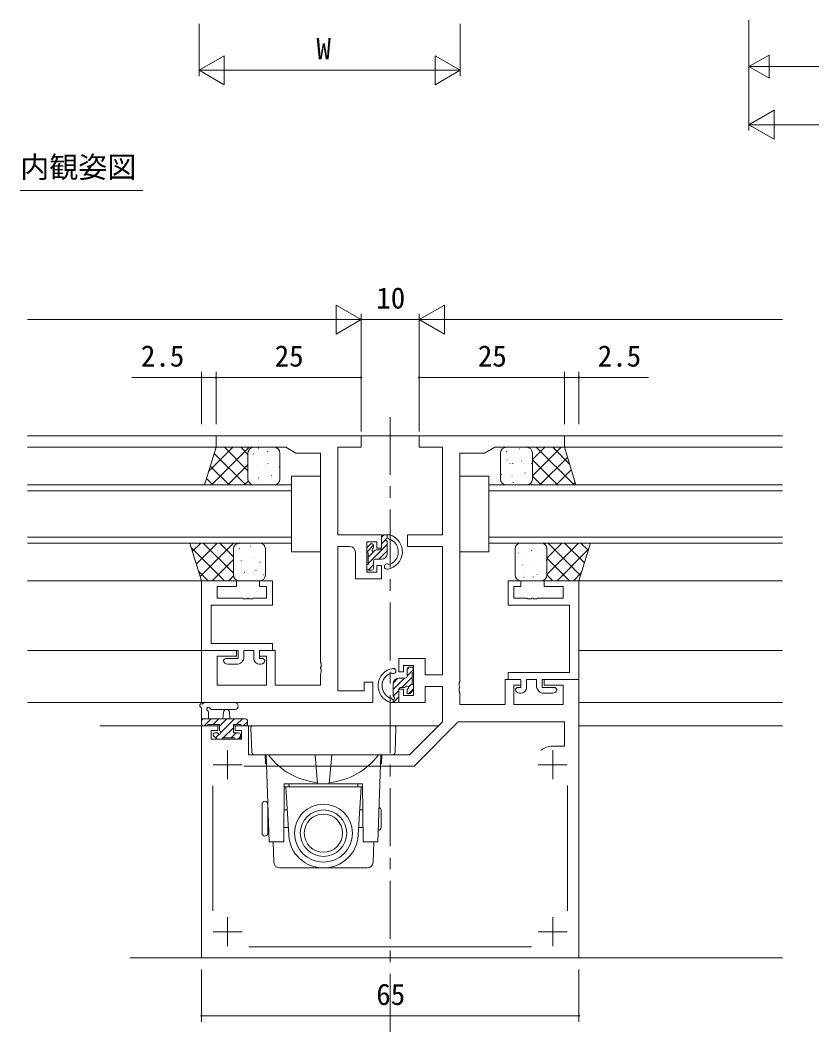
# Model space of a CAD drawing. Units: millimetres, scale not verified. Extents: x -594 to 539, y -420 to 386.
# Drawn here: x 137.9 to 274.3, y -32.7 to 141.6 of the extents above; entities that cross this region are included whole.
import ezdxf
from ezdxf.enums import TextEntityAlignment as Align

# ---------------------------------------------------------------- set-up
doc = ezdxf.new("R2010")
doc.units = ezdxf.units.MM
doc.header["$LTSCALE"] = 2
doc.linetypes.add('CHAIN1', pattern=[8, 5, -1, 1, -1])
doc.layers.add('0-2_USER1', color=4, linetype='Continuous')
for name, color, linetype, lineweight in [('0-3_YKK_12', 2, 'Continuous', 9), ('0-4_YKK_D', 6, 'Continuous', 9), ('0-6_YKK_13', 4, 'Continuous', 9), ('0-7_YKK_11', 7, 'Continuous', 9)]:
    doc.layers.add(name, color=color, linetype=linetype, lineweight=lineweight)
doc.styles.add('ＭＳ ゴシック', font='')
doc.styles.get('ＭＳ ゴシック').set_extended_font_data('MS Gothic')

msp = doc.modelspace()

# ---------------------------------------------------------------- linework, layer by layer
at = {"layer": '0-3_YKK_12'}
for p, q in [((137.913, 112.226), (159.033, 112.226)), ((139.146, 69.978), (171.946, 69.978)), ((196.346, 69.978), (206.946, 69.978)), ((231.346, 69.978), (269.243, 69.978)), ((139.146, 67.978), (171.946, 67.978)), ((231.646, 67.978), (269.243, 67.978)), ((139.146, 61.478), (184.646, 61.478)), ((184.646, 51.478), (184.646, 61.478)), ((184.646, 51.478), (184.646, 61.478)), ((184.646, 51.478), (184.646, 61.478)), ((218.646, 51.478), (218.646, 61.478)), ((218.646, 51.478), (218.646, 61.478)), ((218.646, 51.478), (218.646, 61.478)), ((218.646, 61.478), (269.243, 61.478)), ((184.646, 60.478), (139.146, 60.478)), ((269.243, 60.478), (218.646, 60.478)), ((139.146, 52.478), (184.646, 52.478)), ((218.646, 52.478), (269.243, 52.478)), ((184.646, 51.478), (139.146, 51.478)), ((269.243, 51.478), (218.646, 51.478)), ((139.146, 44.978), (169.148, 44.978)), ((234.144, 44.978), (269.243, 44.978)), ((139.146, 32.978), (169.451, 32.978)), ((234.146, 32.978), (269.243, 32.978)), ((139.146, 23.978), (169.707, 23.978)), ((174.868, 23.978), (174.869, 23.978)), ((234.146, 23.978), (269.243, 23.978)), ((151.646, 19.978), (172.241, 19.978)), ((174.641, 19.978), (209.946, 19.978)), ((234.146, 19.978), (269.243, 19.978)), ((156.81, -20.022), (269.243, -20.022))]:
    msp.add_line(p, q, dxfattribs=at)
at = {"layer": '0-3_YKK_12', "linetype": 'CHAIN1'}
msp.add_line((201.646, -32.748), (201.646, 73.164), dxfattribs=at)
at = {"layer": '0-4_YKK_D'}
for p, q in [((263.451, 141.571), (263.451, 132.571)), ((263.451, 141.571), (263.451, 122.571)), ((168.71, 140.957), (168.71, 131.957)), ((213.71, 140.957), (213.71, 131.957)), ((168.71, 132.957), (173.04, 135.457)), ((173.04, 130.457), (173.04, 135.457)), ((213.71, 132.957), (209.38, 135.457)), ((209.38, 135.457), (209.38, 130.457)), ((263.451, 133.571), (266.915, 135.571)), ((266.915, 131.571), (266.915, 135.571)), ((168.71, 132.957), (173.04, 130.457)), ((168.71, 132.957), (177.37, 132.957)), ((173.71, 132.957), (208.71, 132.957)), ((213.71, 132.957), (205.05, 132.957)), ((213.71, 132.957), (209.38, 130.457)), ((263.451, 133.571), (266.915, 131.571)), ((263.451, 133.571), (270.379, 133.571)), ((267.451, 133.571), (304.451, 133.571)), ((263.451, 123.571), (267.781, 126.071)), ((267.781, 121.071), (267.781, 126.071)), ((263.451, 123.571), (267.781, 121.071)), ((263.451, 123.571), (272.111, 123.571)), ((268.451, 123.571), (348.451, 123.571)), ((196.646, 89.978), (192.316, 92.478)), ((192.316, 92.478), (192.316, 87.478)), ((206.646, 89.978), (210.976, 92.478)), ((210.976, 87.478), (210.976, 92.478)), ((196.646, 71.978), (196.646, 90.978)), ((196.646, 70.678), (196.646, 90.978)), ((206.646, 71.978), (206.646, 90.978)), ((206.646, 70.678), (206.646, 90.978)), ((139.146, 89.978), (191.646, 89.978)), ((196.646, 89.978), (187.986, 89.978)), ((196.646, 89.978), (192.316, 87.478)), ((196.646, 89.978), (206.646, 89.978)), ((206.646, 89.978), (210.976, 87.478)), ((206.646, 89.978), (215.306, 89.978)), ((269.243, 89.978), (211.646, 89.978)), ((169.146, 71.978), (169.146, 80.978)), ((171.646, 71.978), (171.646, 80.978)), ((171.646, 71.978), (171.646, 80.978)), ((196.646, 71.978), (196.646, 80.978)), ((206.646, 71.978), (206.646, 80.978)), ((231.646, 71.978), (231.646, 80.978)), ((231.646, 71.978), (231.646, 80.978)), ((234.146, 71.978), (234.146, 80.978)), ((171.646, 79.978), (196.646, 79.978)), ((206.646, 79.978), (231.646, 79.978)), ((169.146, -22.022), (169.146, -31.022)), ((234.146, -22.022), (234.146, -31.022)), ((169.146, -30.022), (234.146, -30.022))]:
    msp.add_line(p, q, dxfattribs=at)
for points in [[(171.646, 79.978), (169.146, 79.978), (157.148, 79.978)], [(231.646, 79.978), (234.146, 79.978), (246.145, 79.978)]]:
    msp.add_lwpolyline(points, dxfattribs=at)
for centre, start, end in [((169.146, 79.978), 0, 180), ((169.146, 79.978), 180, 0), ((171.646, 79.978), 0, 180), ((171.646, 79.978), 0, 180), ((171.646, 79.978), 180, 0), ((171.646, 79.978), 180, 0), ((196.646, 79.978), 0, 180), ((196.646, 79.978), 180, 0), ((206.646, 79.978), 0, 180), ((206.646, 79.978), 180, 0), ((231.646, 79.978), 0, 180), ((231.646, 79.978), 0, 180), ((231.646, 79.978), 180, 0), ((231.646, 79.978), 180, 0), ((234.146, 79.978), 0, 180), ((234.146, 79.978), 180, 0), ((169.146, -30.022), 0, 180), ((169.146, -30.022), 180, 0), ((234.146, -30.022), 0, 180), ((234.146, -30.022), 180, 0)]:
    msp.add_arc(centre, 0.106, start, end, dxfattribs=at)
at = {"layer": '0-6_YKK_13'}
for p, q in [((174.526, 67.978), (170.366, 63.819)), ((177.354, 67.978), (170.854, 61.478)), ((176.748, 61.478), (171.317, 66.908)), ((171.697, 67.978), (171.623, 67.904)), ((177.144, 63.91), (173.076, 67.978)), ((177.144, 66.739), (175.904, 67.978)), ((177.144, 62.478), (177.144, 66.978)), ((177.144, 66.978), (177.144, 62.478)), ((178.075, 66.795), (178.033, 66.822)), ((178.144, 67.978), (181.644, 67.978)), ((179.001, 67.825), (178.901, 67.823)), ((180.306, 67.281), (180.264, 67.308)), ((180.484, 67.265), (180.474, 67.268)), ((182.248, 67.668), (182.206, 67.695)), ((182.644, 66.978), (182.644, 62.478)), ((220.649, 66.978), (220.649, 62.478)), ((225.149, 67.978), (221.649, 67.978)), ((221.696, 67.213), (221.654, 67.239)), ((223.927, 67.699), (223.885, 67.726)), ((225.438, 67.978), (225.404, 67.945)), ((225.516, 67.702), (225.507, 67.705)), ((228.266, 67.978), (226.149, 65.861)), ((231.094, 67.978), (226.149, 63.032)), ((226.149, 62.478), (226.149, 66.978)), ((226.149, 66.978), (226.149, 62.478)), ((233.316, 61.478), (226.816, 67.978)), ((232.536, 65.087), (229.645, 67.978)), ((173.919, 61.478), (170.652, 64.745)), ((177.144, 64.939), (173.683, 61.478)), ((178.691, 64.765), (178.649, 64.792)), ((179.957, 64.638), (179.947, 64.64)), ((180.633, 65.152), (180.591, 65.179)), ((182.643, 64.608), (182.543, 64.607)), ((221.767, 65.831), (221.757, 65.834)), ((222.312, 65.183), (222.27, 65.21)), ((222.819, 65.166), (222.719, 65.165)), ((224.254, 65.57), (224.212, 65.597)), ((224.6, 65.167), (224.59, 65.169)), ((226.044, 65.211), (225.944, 65.21)), ((230.488, 61.478), (226.149, 65.817)), ((232.182, 66.237), (227.423, 61.478)), ((181.249, 63.123), (181.207, 63.15)), ((184.646, 49.978), (184.646, 62.978)), ((184.646, 62.978), (189.646, 62.978)), ((213.646, 62.978), (213.646, 49.978)), ((218.646, 62.978), (213.646, 62.978)), ((218.646, 49.978), (218.646, 62.978)), ((220.85, 63.296), (220.841, 63.298)), ((222.638, 63.054), (222.596, 63.081)), ((224.87, 63.54), (224.828, 63.567)), ((227.659, 61.478), (226.149, 62.988)), ((232.847, 64.074), (230.251, 61.478)), ((171.091, 61.478), (169.986, 62.583)), ((177.195, 62.162), (176.511, 61.478)), ((181.644, 61.478), (178.144, 61.478)), ((179.017, 62.636), (178.975, 62.663)), ((179.041, 62.103), (179.031, 62.105)), ((220.696, 62.667), (220.654, 62.694)), ((221.649, 61.478), (225.149, 61.478)), ((222.866, 61.899), (222.766, 61.898)), ((223.732, 62.62), (223.722, 62.622)), ((233.513, 61.911), (233.08, 61.478)), ((200.146, 50.578), (200.146, 52.578)), ((200.15, 52.482), (200.546, 52.878)), ((200.446, 52.878), (201.546, 52.878)), ((201.128, 52.337), (201.15, 52.36)), ((201.146, 52.338), (201.146, 52.878)), ((173.118, 44.978), (167.383, 50.713)), ((169.009, 51.478), (167.586, 50.054)), ((171.838, 51.478), (168.251, 47.892)), ((174.666, 51.478), (168.917, 45.729)), ((174.645, 46.279), (169.447, 51.478)), ((174.645, 49.108), (172.275, 51.478)), ((175.206, 51.376), (175.104, 51.478)), ((175.656, 51.407), (175.556, 51.406)), ((175.67, 50.543), (175.628, 50.57)), ((179.145, 51.478), (175.645, 51.478)), ((177.612, 50.93), (177.57, 50.957)), ((197.646, 49.978), (197.646, 50.578)), ((197.65, 49.982), (198.75, 51.082)), ((197.734, 50.79), (198.234, 51.29)), ((197.85, 47.937), (201.15, 51.237)), ((198.746, 51.078), (198.746, 50.739)), ((200.15, 51.36), (200.901, 52.111)), ((201.146, 49.678), (201.146, 51.627)), ((201.63, 52.078), (201.614, 52.078)), ((224.147, 51.478), (227.647, 51.478)), ((227.964, 50.578), (227.922, 50.605)), ((228.406, 51.478), (228.224, 51.295)), ((231.235, 51.478), (228.647, 48.89)), ((234.063, 51.478), (228.647, 46.062)), ((234.427, 45.895), (228.844, 51.478)), ((235.092, 48.058), (231.672, 51.478)), ((235.758, 50.221), (234.501, 51.478)), ((174.645, 50.478), (174.645, 45.978)), ((174.645, 45.978), (174.645, 50.478)), ((177.833, 49.218), (177.823, 49.221)), ((178.228, 48.9), (178.186, 48.927)), ((180.145, 49.303), (180.128, 49.314)), ((180.145, 45.978), (180.145, 50.478)), ((189.646, 49.978), (184.646, 49.978)), ((197.846, 47.778), (197.846, 49.778)), ((197.85, 49.06), (198.832, 50.042)), ((199.207, 50.278), (199.846, 50.278)), ((199.713, 48.678), (201.15, 50.115)), ((213.646, 49.978), (218.646, 49.978)), ((223.147, 45.978), (223.147, 50.478)), ((223.791, 49.705), (223.748, 49.732)), ((225.358, 49.071), (225.348, 49.073)), ((226.022, 50.191), (225.98, 50.218)), ((228.647, 50.478), (228.647, 45.978)), ((228.647, 45.978), (228.647, 50.478)), ((232.515, 44.978), (228.647, 48.846)), ((235.812, 50.399), (230.392, 44.978)), ((174.645, 48.629), (170.995, 44.978)), ((175.996, 48.414), (175.954, 48.441)), ((179.298, 48.19), (179.199, 48.189)), ((197.646, 47.078), (197.646, 47.578)), ((197.836, 46.801), (198.75, 47.715)), ((198.746, 48.378), (198.746, 47.078)), ((199.046, 48.678), (200.146, 48.678)), ((224.407, 47.675), (224.365, 47.702)), ((226.349, 48.062), (226.307, 48.089)), ((228.58, 48.549), (228.538, 48.576)), ((228.58, 48.315), (228.57, 48.317)), ((170.29, 44.978), (168.64, 46.628)), ((174.659, 45.814), (173.823, 44.978)), ((176.612, 46.384), (176.57, 46.411)), ((176.916, 46.683), (176.907, 46.685)), ((178.554, 46.771), (178.512, 46.798)), ((179.798, 46.007), (179.788, 46.009)), ((198.446, 46.778), (197.946, 46.778)), ((224.733, 45.546), (224.691, 45.573)), ((224.831, 46.444), (224.821, 46.446)), ((226.341, 45.576), (226.241, 45.575)), ((226.965, 46.033), (226.923, 46.06)), ((227.664, 45.779), (227.654, 45.781)), ((229.687, 44.978), (228.647, 46.018)), ((234.555, 46.313), (233.22, 44.978)), ((175.645, 44.978), (179.145, 44.978)), ((227.647, 44.978), (224.147, 44.978)), ((204.542, 29.729), (204.891, 30.078)), ((204.542, 28.607), (205.642, 29.707)), ((204.546, 28.478), (204.546, 29.778)), ((204.846, 30.078), (205.346, 30.078)), ((205.646, 29.778), (205.646, 29.278)), ((202.142, 26.207), (204.113, 28.178)), ((202.156, 27.343), (202.977, 28.164)), ((204.246, 28.178), (203.146, 28.178)), ((203.636, 26.578), (205.442, 28.384)), ((205.446, 29.078), (205.446, 27.078)), ((202.146, 27.178), (202.146, 25.229)), ((203.146, 26.278), (203.146, 24.278)), ((204.085, 26.578), (203.446, 26.578)), ((204.786, 25.483), (205.642, 26.339)), ((204.79, 26.609), (205.442, 27.261)), ((205.646, 26.878), (205.646, 26.278)), ((201.662, 24.778), (201.679, 24.778)), ((202.146, 24.518), (202.146, 23.978)), ((202.158, 23.978), (203.142, 24.961)), ((202.167, 25.109), (203.142, 26.084)), ((204.546, 25.778), (204.546, 26.117)), ((205.558, 26.066), (205.058, 25.566)), ((169.141, 20.278), (169.141, 22.958)), ((174.869, 23.978), (169.707, 23.978)), ((174.869, 22.778), (170.908, 22.775)), ((202.846, 23.978), (201.746, 23.978)), ((169.141, 21.178), (176.741, 21.178)), ((169.141, 20.873), (169.446, 21.178)), ((169.593, 19.978), (170.793, 21.178)), ((170.341, 22.358), (170.341, 21.178)), ((171.14, 20.178), (172.14, 21.178)), ((172.241, 19.932), (173.487, 21.178)), ((172.486, 18.83), (174.834, 21.178)), ((172.841, 21.178), (172.943, 22.322)), ((174.041, 21.178), (173.939, 22.322)), ((175.181, 20.178), (176.181, 21.178)), ((170.041, 19.978), (169.441, 19.978)), ((172.881, 17.878), (174.641, 19.638)), ((176.741, 19.978), (176.141, 19.978)), ((176.328, 19.978), (177.041, 20.691)), ((177.041, 20.878), (177.041, 20.278)), ((177.657, 19.667), (177.804, 15.46)), ((177.957, 19.978), (202.336, 19.978)), ((202.635, 19.667), (202.489, 15.46)), ((171.729, 17.766), (171.229, 18.266)), ((171.441, 18.778), (171.78, 18.778)), ((171.575, 17.919), (172.189, 18.533)), ((172.541, 17.678), (171.941, 17.678)), ((174.841, 17.878), (172.741, 17.878)), ((174.228, 17.878), (175.128, 18.778)), ((175.541, 17.678), (175.041, 17.678)), ((175.375, 17.678), (175.841, 18.144)), ((175.841, 18.478), (175.841, 17.978)), ((178.304, 14.978), (201.989, 14.978)), ((180.272, 14.978), (180.796, -0.022)), ((188.709, 14.978), (189.146, 9.978)), ((191.584, 14.978), (191.146, 9.978)), ((200.02, 14.978), (199.496, -0.022)), ((200.199, 14.978), (200.146, 13.478)), ((199.968, 13.478), (200.146, 13.478)), ((183.396, 9.978), (183.309, -0.022)), ((183.392, 9.478), (196.901, 9.478)), ((183.396, 9.978), (196.896, 9.978)), ((184.157, 1.112), (183.646, 9.478)), ((184.199, 9.978), (184.216, 9.478)), ((196.094, 9.978), (196.076, 9.478)), ((196.646, 9.478), (196.135, 1.112)), ((196.896, 9.978), (196.984, -0.022)), ((179.569, 6.478), (179.569, 1.478)), ((180.569, 6.478), (180.569, 1.478)), ((180.604, 5.478), (180.569, 5.478)), ((183.357, 5.478), (183.891, 5.478)), ((196.402, 5.478), (196.935, 5.478)), ((200.076, 2.478), (200.076, 5.478)), ((180.709, 2.478), (180.569, 2.478)), ((183.331, 2.478), (184.074, 2.478)), ((196.219, 2.478), (196.962, 2.478)), ((180.796, -0.022), (183.309, -0.022)), ((181.478, -0.022), (181.601, -3.557)), ((196.984, -0.022), (199.496, -0.022)), ((198.814, -0.022), (198.691, -3.557)), ((182.601, -4.522), (197.692, -4.522))]:
    msp.add_line(p, q, dxfattribs=at)
for points in [[(178.144, 61.478), (169.646, 61.478), (171.646, 67.978), (178.144, 67.978)], [(225.149, 61.478), (233.646, 61.478), (231.646, 67.978), (225.149, 67.978)], [(175.645, 51.478), (167.148, 51.478), (169.148, 44.978), (175.645, 44.978)], [(227.647, 51.478), (236.144, 51.478), (234.144, 44.978), (227.647, 44.978)], [(172.241, 19.239), (172.241, 20.178), (170.241, 20.178)], [(175.941, 20.178), (174.641, 20.178), (174.641, 18.778), (175.541, 18.778)], [(180.094, 14.978), (180.146, 13.478), (180.325, 13.478)]]:
    msp.add_lwpolyline(points, dxfattribs=at)
for radius in [5, 4, 3.295]:
    msp.add_circle((190.146, 1.478), radius, dxfattribs=at)
for centre, radius, start, end in [((178.144, 66.978), 1, 90, 180), ((178.144, 66.978), 1, 90, 180), ((181.644, 66.978), 1, 0, 90), ((221.649, 66.978), 1, 90, 180), ((225.149, 66.978), 1, 0, 90), ((225.149, 66.978), 1, 0, 90), ((178.144, 62.478), 1, 180, 270), ((178.144, 62.478), 1, 180, 270), ((181.644, 62.478), 1, 270, 0), ((221.649, 62.478), 1, 180, 270), ((225.149, 62.478), 1, 270, 0), ((225.149, 62.478), 1, 270, 0), ((200.446, 52.578), 0.3, 90, 180), ((201.146, 52.088), 0.25, 31.78471, 236.94426), ((200.726, 49.971), 3.02, 278.28029, 74.24304), ((175.645, 50.478), 1, 90, 180), ((175.645, 50.478), 1, 90, 180), ((179.145, 50.478), 1, 0, 90), ((197.946, 50.578), 0.3, 135, 180), ((198.446, 51.078), 0.3, 0, 135), ((198.446, 50.739), 0.3, 303.05573, 0), ((199.846, 50.578), 0.3, 270, 0), ((200.846, 51.627), 0.3, 0, 56.94426), ((201.614, 52.378), 0.3, 211.78471, 270), ((200.726, 49.971), 2.32, 291.12872, 63.42111), ((201.63, 51.778), 0.3, 63.42111, 90), ((224.147, 50.478), 1, 90, 180), ((227.647, 50.478), 1, 0, 90), ((227.647, 50.478), 1, 0, 90), ((197.846, 49.978), 0.2, 180, 270), ((198.746, 50.278), 0.25, 123.05573, 326.94426), ((199.207, 49.978), 0.3, 90, 146.94426), ((200.146, 49.678), 1, 270, 0), ((197.846, 47.578), 0.2, 90, 180), ((197.946, 47.078), 0.3, 180, 270), ((198.446, 47.078), 0.3, 270, 0), ((199.046, 48.378), 0.3, 90, 180), ((201.096, 47.428), 0.45, 61.48442, 278.28029), ((201.454, 48.087), 0.3, 241.48442, 291.12872), ((175.645, 45.978), 1, 180, 270), ((175.645, 45.978), 1, 180, 270), ((179.145, 45.978), 1, 270, 0), ((224.147, 45.978), 1, 180, 270), ((227.647, 45.978), 1, 270, 0), ((227.647, 45.978), 1, 270, 0), ((202.566, 26.885), 3.02, 98.28029, 254.24304), ((202.196, 29.428), 0.45, 241.48442, 98.28029), ((204.846, 29.778), 0.3, 90, 180), ((205.346, 29.778), 0.3, 0, 90), ((202.566, 26.885), 2.32, 111.12872, 243.42111), ((201.838, 28.769), 0.3, 61.48442, 111.12872), ((203.146, 27.178), 1, 90, 180), ((204.246, 28.478), 0.3, 270, 0), ((205.446, 29.278), 0.2, 270, 0), ((203.446, 26.278), 0.3, 90, 180), ((204.085, 26.878), 0.3, 270, 326.94426), ((204.546, 26.578), 0.25, 303.05573, 146.94426), ((204.846, 26.117), 0.3, 123.05573, 180), ((205.446, 26.878), 0.2, 0, 90), ((205.346, 26.278), 0.3, 314.99998, 0), ((201.662, 25.078), 0.3, 243.42111, 270), ((201.679, 24.478), 0.3, 31.78471, 90), ((202.146, 24.768), 0.25, 211.78471, 56.94426), ((202.446, 25.229), 0.3, 180, 236.94426), ((204.846, 25.778), 0.3, 180, 314.99998), ((169.141, 23.478), 0.3, 79.47121, 239.99998), ((168.841, 22.958), 0.3, 0, 60), ((169.251, 24.068), 0.3, 259.47121, 319.47121), ((169.707, 23.678), 0.3, 90, 139.47121), ((170.341, 22.878), 0.3, 19.18974, 239.99998), ((170.908, 23.075), 0.3, 199.18974, 270.04022), ((173.441, 22.278), 0.5, 5.09206, 174.90793), ((174.869, 23.378), 0.6, 270.04022, 90.04022), ((202.846, 24.278), 0.3, 270, 0), ((170.041, 22.358), 0.3, 0, 60), ((176.741, 20.878), 0.3, 0, 90), ((169.441, 20.278), 0.3, 180, 270), ((170.041, 20.178), 0.2, 270, 0), ((172.541, 19.239), 0.3, 180, 236.94426), ((176.141, 20.178), 0.2, 180, 270), ((176.741, 20.278), 0.3, 270, 0), ((177.957, 19.678), 0.3, 90, 182), ((202.336, 19.678), 0.3, 358, 90), ((171.441, 18.478), 0.3, 90, 225), ((171.941, 17.978), 0.3, 225, 270), ((171.78, 18.478), 0.3, 33.05573, 90), ((172.241, 18.778), 0.25, 213.05573, 56.94426), ((172.541, 17.878), 0.2, 270, 0), ((175.041, 17.878), 0.2, 180, 270), ((175.541, 18.478), 0.3, 0, 90), ((175.541, 17.978), 0.3, 270, 0), ((178.304, 15.478), 0.5, 182, 270), ((190.146, 21.928), 11.75, 216.26276, 265.01317), ((190.146, 21.928), 11.75, 274.98682, 323.73723), ((201.989, 15.478), 0.5, 270, 358), ((180.069, 6.478), 0.5, 0, 180), ((199.688, 5.478), 0.388, 0, 88), ((199.584, 2.478), 0.493, 268, 0), ((180.069, 1.478), 0.5, 180, 0), ((190.146, 1.478), 6, 183.49649, 356.50349), ((182.601, -3.522), 1, 182, 270), ((197.692, -3.522), 1, 270, 358)]:
    msp.add_arc(centre, radius, start, end, dxfattribs=at)
at = {"layer": '0-7_YKK_11'}
for p, q in [((173.648, 30.578), (175.148, 30.578)), ((179.148, 30.578), (179.348, 30.578)), ((224.146, 25.578), (223.946, 25.578)), ((229.646, 25.578), (228.146, 25.578)), ((173.646, 15.778), (173.646, 10.778)), ((229.646, 15.778), (229.646, 10.778)), ((171.146, 13.278), (176.146, 13.278)), ((227.146, 13.278), (232.146, 13.278)), ((171.076, 9.643), (171.076, -11.887)), ((232.216, -11.887), (232.216, 9.691)), ((173.646, -13.022), (173.646, -18.022)), ((229.646, -13.022), (229.646, -18.022)), ((171.146, -15.522), (176.146, -15.522)), ((227.146, -15.522), (232.146, -15.522)), ((177.281, -18.092), (226.012, -18.092))]:
    msp.add_line(p, q, dxfattribs=at)
for points in [[(234.146, -20.022), (169.146, -20.022), (169.146, 19.978), (171.946, 19.978), (171.946, 19.178), (170.776, 19.178), (170.776, 17.678), (176.046, 17.678), (176.046, 19.178), (174.946, 19.178), (174.946, 19.978), (177.246, 19.978), (177.246, 14.978), (204.946, 14.978), (210.646, 20.678), (210.646, 26.778), (207.646, 26.778), (207.646, 23.978), (203.146, 23.978), (203.146, 26.278), (203.946, 26.278), (203.946, 25.178), (205.646, 25.178), (205.646, 30.378), (203.946, 30.378), (203.946, 29.278), (203.146, 29.278), (203.146, 31.578), (207.646, 31.578), (207.646, 28.778), (210.646, 28.778), (210.646, 50.878), (204.646, 50.878), (204.646, 52.878), (210.646, 52.878), (210.646, 67.978), (206.646, 67.978), (206.646, 69.978), (231.646, 69.978), (231.646, 67.978)], [(189.646, 30.936), (189.646, 66.978), (185.378, 66.978), (183.646, 67.978), (171.646, 67.978), (171.646, 69.978), (196.646, 69.978), (196.646, 67.978), (192.646, 67.978), (192.646, 52.878), (200.146, 52.878), (200.146, 50.578), (199.346, 50.578), (199.346, 51.678), (197.646, 51.678), (197.646, 46.478), (199.346, 46.478), (199.346, 47.578), (200.146, 47.578), (200.146, 45.278), (195.646, 45.278), (195.646, 49.878)], [(231.646, 67.978), (219.646, 67.978), (217.914, 66.978), (213.646, 66.978), (213.646, 27.636), (213.526, 27.453), (213.526, 26.903), (213.646, 26.72), (213.646, 26.636), (213.526, 26.453), (213.526, 25.903), (213.646, 25.72), (213.646, 23.678), (221.446, 23.678), (221.446, 27.978), (224.146, 27.978), (224.146, 26.978), (222.946, 26.978), (222.946, 23.678), (231.446, 23.678), (231.446, 26.978), (228.146, 26.978), (228.146, 27.978), (234.146, 27.978), (234.146, -20.022)], [(194.646, 50.878), (192.646, 50.878), (192.646, 25.978), (197.146, 25.978), (197.146, 27.478), (198.646, 27.478), (198.646, 23.978), (169.146, 23.978), (169.146, 32.978), (175.146, 32.978), (175.146, 31.978), (171.846, 31.978), (171.846, 26.978), (180.346, 26.978), (180.346, 31.978), (179.146, 31.978), (179.146, 32.978), (181.846, 32.978), (181.846, 26.978), (189.646, 26.978), (189.646, 29.02), (189.766, 29.203), (189.766, 29.753), (189.646, 29.936), (189.646, 30.02), (189.766, 30.203), (189.766, 30.753), (189.646, 30.936)], [(169.148, 44.978), (169.148, 32.978), (175.448, 32.978), (175.448, 31.578), (173.248, 31.578), (172.948, 31.278)], [(180.048, 31.278), (179.748, 31.578), (179.148, 31.578), (179.148, 32.978), (181.348, 32.978), (181.348, 34.178), (170.778, 34.178), (170.778, 40.778), (181.348, 40.778), (181.348, 44.978), (179.148, 44.978), (179.148, 43.978), (180.348, 43.978), (180.348, 41.978), (178.106, 41.978), (177.923, 41.858), (177.373, 41.858), (177.19, 41.978), (177.106, 41.978), (176.923, 41.858), (176.373, 41.858), (176.19, 41.978), (171.848, 41.978), (171.848, 43.978), (175.148, 43.978), (175.148, 44.978), (169.148, 44.978)], [(223.246, 26.278), (223.546, 26.578), (224.146, 26.578), (224.146, 27.978), (221.946, 27.978), (221.946, 29.178), (232.516, 29.178), (232.516, 40.778), (221.946, 40.778), (221.946, 44.978), (224.146, 44.978), (224.146, 43.978), (222.946, 43.978), (222.946, 41.978), (225.188, 41.978), (225.371, 41.858), (225.921, 41.858), (226.104, 41.978), (226.188, 41.978), (226.371, 41.858), (226.921, 41.858), (227.104, 41.978), (231.446, 41.978), (231.446, 43.978), (228.146, 43.978), (228.146, 44.978), (234.146, 44.978)], [(234.146, 44.978), (234.146, 27.978), (227.846, 27.978), (227.846, 26.578), (230.046, 26.578), (230.346, 26.278)], [(176.448, 31.878), (176.448, 32.978), (178.148, 32.978), (178.148, 31.578)], [(226.846, 26.878), (226.846, 27.978), (225.146, 27.978), (225.146, 26.578)], [(229.646, 16.478), (231.646, 16.478), (231.646, 20.678), (213.376, 20.678), (205.746, 13.048), (176.51, 13.048)]]:
    msp.add_lwpolyline(points, dxfattribs=at)
for centre, radius, start, end in [((194.646, 49.878), 1, 0, 89.99998), ((175.148, 31.878), 1.3, 270, 359.99998), ((179.148, 31.578), 1, 180, 269.99998), ((173.648, 31.278), 0.7, 180, 269.99998), ((179.348, 31.278), 0.7, 270, 359.99998), ((223.946, 26.278), 0.7, 180, 269.99998), ((224.146, 26.578), 1, 270, 359.99998), ((228.146, 26.878), 1.3, 180, 269.99998), ((229.646, 26.278), 0.7, 270, 359.99998), ((229.646, 13.278), 3.2, 90, 128.36652)]:
    msp.add_arc(centre, radius, start, end, dxfattribs=at)

# ---------------------------------------------------------------- texts
at = {"layer": '0-2_USER1', "style": 'ＭＳ ゴシック'}
msp.add_text('内観姿図', height=3.666, dxfattribs=at).set_placement((137.913, 113.326), align=Align.BOTTOM_LEFT)
at = {"layer": '0-4_YKK_D', "color": 4, "style": 'ＭＳ ゴシック'}
for s, p in [('W', (188.941, 133.757)), ('10', (199.246, 90.778)), ('2.5', (158.697, 80.778)), ('25', (181.746, 80.778)), ('25', (216.746, 80.778)), ('2.5', (237.395, 80.778)), ('65', (199.246, -29.222))]:
    msp.add_text(s, height=3.666, dxfattribs=at).set_placement(p, align=Align.BOTTOM_LEFT)

doc.saveas('drawing.dxf')
